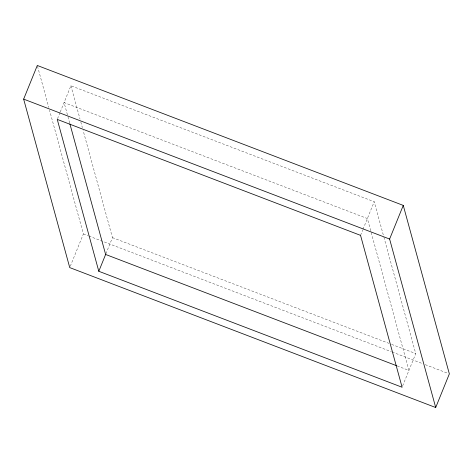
<?xml version="1.0" encoding="UTF-8"?>
<svg xmlns="http://www.w3.org/2000/svg" width="473" height="473" viewBox="0 0 473 473"><rect width="100%" height="100%" fill="white"/><g stroke="black" fill="none" stroke-linecap="round" stroke-linejoin="round"><path stroke-width="0.35" stroke-dasharray="2.37 1.77" d="M57.523 118.723L59.982 112.669M60.254 111.995L70.897 85.749L374.196 201.723L383.52 235.791M70.288 266.252L83.384 233.952L49.547 110.262M105.899 253.782L112.45 237.635L83.13 130.465M360.55 235.365L362.732 229.984M363.01 229.31L374.196 201.723M402.647 385.903L415.749 353.603L383.709 236.5M112.45 237.635L388.865 343.327M391.62 344.379L415.749 353.603M83.384 233.952L88.209 235.796M88.9 236.057L391.455 351.741M392.147 352.007L422.472 363.601M425.227 364.653L447.972 373.351M397.208 365.948L408.926 370.424L367.373 218.544L64.074 102.576L67.763 116.056M70.897 85.749L80.026 119.107M80.8 121.945L82.355 127.627M67.958 116.766L69.702 123.157M37.491 66.185L48.772 107.418"/><path stroke-width="0.71" d="M23.65 99.123L37.296 65.475L403.262 205.406L449.35 373.877L435.704 407.525L69.738 267.594L23.65 99.123L389.616 239.048L435.704 407.525M98.804 271.277L57.251 119.397L360.55 235.365L402.103 387.251L98.804 271.277L105.627 254.456L69.898 123.867M389.616 239.048L403.262 205.406M105.627 254.456L396.516 365.682"/></g></svg>
